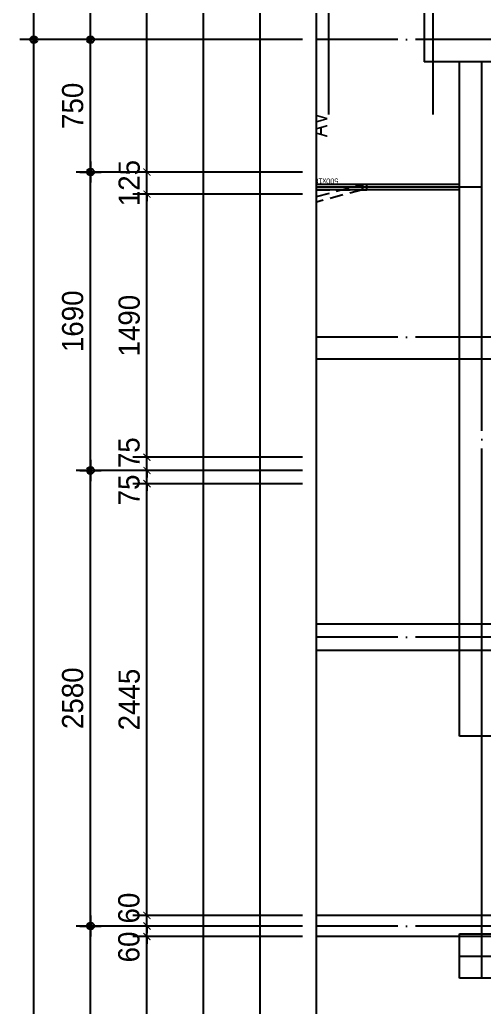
# Model space of a CAD drawing. Header units: millimetres. Extents: x -24416 to 92204, y -190080 to 23760.
# Drawn here: x 53981 to 56611, y -9857 to -4265 of the extents above; entities that cross this region are included whole.
import ezdxf
from ezdxf.enums import TextEntityAlignment as Align
from ezdxf.xclip import XClip

# ---------------------------------------------------------------- set-up
doc = ezdxf.new("R2010")
doc.units = ezdxf.units.MM
doc.header["$LTSCALE"] = 50
doc.header["$XCLIPFRAME"] = 0
for name, pattern in [('AUDIT_D_220706163347-0', [0]), ('CEN', [62, 60, -1, 0, -1]), ('xr-101_102동-2F$0$HID', [2.3, 1.5, -0.8])]:
    doc.linetypes.add(name, pattern=pattern)
doc.layers.get('defpoints').update_dxf_attribs({"color": 139})
for name, color, linetype in [('A-STEEL', 4, 'Continuous'), ('AA-XXXX-DIMS', 7, 'Continuous'), ('AA-XXXX-TEXT#LEV', 3, 'Continuous'), ('CEN_CON', 1, 'CEN'), ('CONC', 2, 'Continuous'), ('DIM', 7, 'AUDIT_D_220706163347-0'), ('xr-101_102동-2F$0$AA-DWXM-DOOR(PS점검구)', 4, 'xr-101_102동-2F$0$HID'), ('실명박스', 7, 'AUDIT_D_220706163347-0')]:
    doc.layers.add(name, color=color, linetype=linetype)
for name, color, linetype, plot in [('AA-XXXX-MC', 153, 'AUDIT_D_220706163347-0', False), ('Def-PrintX', 147, 'Continuous', False), ('xr-101_102동-2F$0$DEFPOINT', 231, 'Continuous', False)]:
    doc.layers.add(name, color=color, linetype=linetype, plot=plot)
doc.styles.add('HAUD01', font='Dotum.ttf')
doc.styles.add('HAUD02', font='Dotum.ttf', dxfattribs={"width": 0.8})
doc.styles.add('xr-101_102동-2F$0$HAUD01', font='Dotum.ttf')
doc.styles.add('맑은고딕', font='malgun.ttf', dxfattribs={"width": 0.9})
doc.dimstyles.new('DIM_40', dxfattribs={"dimscale": 40, "dimtxt": 3, "dimasz": 1, "dimexe": 2, "dimexo": 2, "dimgap": 1, "dimtad": 1, "dimdec": 0, "dimzin": 0, "dimdsep": 46, "dimtxsty": '맑은고딕', "dimblk1": 'DIMDOT', "dimblk2": 'DIMDOT', "dimsah": 1, "dimcen": 0.09, "dimdle": 2, "dimclrd": 7, "dimclre": 7, "dimclrt": 3, "dimadec": 0, "dimazin": 0, "dimtfac": 1, "dimtdec": 0, "dimtix": 1, "dimtmove": 2, "dimatfit": 3, "dimldrblk": 'DIMDOT', "dimfxl": 2, "dimtolj": 1, "dimtzin": 0, "dimarcsym": 0})
doc.dimstyles.new('MCDIM_40', dxfattribs={"dimscale": 40, "dimtxt": 3, "dimasz": 1, "dimexe": 2, "dimexo": 2, "dimgap": 1, "dimtad": 1, "dimdec": 0, "dimzin": 0, "dimdsep": 46, "dimtxsty": '맑은고딕', "dimblk1": 'ARCHTICK', "dimblk2": 'ARCHTICK', "dimsah": 1, "dimcen": 0.09, "dimdle": 2, "dimclrd": 7, "dimclre": 7, "dimclrt": 3, "dimadec": 0, "dimazin": 0, "dimtfac": 1, "dimtdec": 0, "dimtix": 1, "dimtmove": 2, "dimatfit": 3, "dimldrblk": 'ARCHTICK', "dimfxl": 1, "dimtolj": 1, "dimtzin": 0, "dimarcsym": 0})

# ---------------------------------------------------------------- blocks, each defined once
blk = doc.blocks.new('U-76A(확장)3')
at = {"layer": 'CEN_CON'}
for p, q in [((14595, 10035), (4720, 10035)), ((14595, 9445), (11295.7, 9445))]:
    blk.add_line(p, q, dxfattribs=at)
at = {"layer": 'CONC'}
for p, q in [((14295, 9445), (13505, 9445)), ((14295, 0), (14295, 9445))]:
    blk.add_line(p, q, dxfattribs=at)
blk = doc.blocks.new('A$C38A1636F')
at = {"layer": 'xr-101_102동-2F$0$AA-DWXM-DOOR(PS점검구)'}
for p, q in [((225, 0), (-225, 0)), ((-225, -30), (225, -30))]:
    blk.add_line(p, q, dxfattribs=at)
for points in [[(-250, 0), (-225, 0), (-225, -30), (-250, -30)], [(250, 0), (225, 0), (225, -30), (250, -30)], [(-209.7, -146.5), (-217.4, -117.5), (217.2, -1), (225, -30)]]:
    blk.add_lwpolyline(points, close=True, dxfattribs=at)
blk.add_arc((385.2, -21.3), 610.2, 180.8182, 189.0705, dxfattribs=at)
at = {"layer": 'xr-101_102동-2F$0$DEFPOINT', "style": 'xr-101_102동-2F$0$HAUD01'}
blk.add_text('500x1000', height=30, rotation=180, dxfattribs=at).set_placement((-2.5, 18.6), align=Align.MIDDLE_CENTER)
blk = doc.blocks.new('CO-102-MF', base_point=(243441.5, -43595.4))
at = {"layer": 'A-STEEL'}
for p, q in [((276836.5, -39280.4), (275286.5, -39280.4)), ((276836.5, -39310.4), (275286.5, -39310.4))]:
    blk.add_line(p, q, dxfattribs=at)
at = {"layer": 'CEN_CON'}
for p, q in [((276961.5, -43775.4), (276961.5, -38585.4)), ((276961.5, -39295.4), (275161.5, -39295.4)), ((276836.5, -43650.4), (279686.5, -43650.4))]:
    blk.add_line(p, q, dxfattribs=at)
at = {"layer": 'CONC', "linetype": 'ByBlock'}
for p in [(276636.5, -38145.4), (276686.5, -38585.4)]:
    blk.add_line(p, (276636.5, -38585.4), dxfattribs=at)
at = {"layer": 'CONC'}
for p, q in [((276836.5, -42405.4), (276836.5, -38585.4)), ((277086.5, -42405.4), (276836.5, -42405.4)), ((276836.5, -43775.4), (276836.5, -43525.4)), ((276836.5, -43525.4), (279686.5, -43525.4)), ((279686.5, -43775.4), (276836.5, -43775.4))]:
    blk.add_line(p, q, dxfattribs=at)
at = {"layer": 'AA-XXXX-TEXT#LEV'}
blk.add_blockref('A$C38A1636F', (276061.5, -39280.4), dxfattribs=at)
at = {"layer": 'Def-PrintX', "style": 'HAUD02', "width": 0.8}
blk.add_text('AV', height=100, rotation=90, dxfattribs=at).set_placement((276036.5, -38942.9), align=Align.MIDDLE_CENTER)
blk = doc.blocks.new('A$C415C5DAF')
at = {"layer": 'AA-XXXX-MC'}
for p, q in [((46736, -24564.2), (43175.9, -24564.2)), ((46736, -26064.2), (43175.9, -26064.2)), ((46736, -26214.2), (43175.9, -26214.2)), ((46736, -27714.2), (43175.9, -27714.2)), ((46736, -27834.2), (43175.9, -27834.2))]:
    blk.add_line(p, q, dxfattribs=at)
at = {"layer": 'CEN_CON'}
for p, q in [((46736, -22754.2), (43175.9, -22754.2)), ((46736, -24439.2), (43175.9, -24439.2)), ((46736, -26139.2), (43175.9, -26139.2)), ((46736, -27774.2), (43175.9, -27774.2))]:
    blk.add_line(p, q, dxfattribs=at)
blk = doc.blocks.new('DIMDOT')
at = {"layer": 'AA-XXXX-DIMS'}
for p, q in [((0, -1.5), (0, 1.5)), ((-1.5, 0), (1.5, 0))]:
    blk.add_line(p, q, dxfattribs=at)
for radius in [0.5, 0.25]:
    blk.add_circle((0, 0), radius, dxfattribs=at)
blk = doc.blocks.new('*D838')
at = {"layer": 'defpoints', "color": 0, "transparency": 16777216}
for p in [(6994.1, -28137.1), (8594.1, -28137.1), (8594.1, -43292.1)]:
    blk.add_point(p, dxfattribs=at)
at = {"layer": 'DIM', "color": 7, "lineweight": -2, "transparency": 16777216}
for p, q in [((8514.1, -28137.1), (6914.1, -28137.1)), ((6994.1, -43252.1), (6994.1, -28177.1)), ((8514.1, -43292.1), (6914.1, -43292.1))]:
    blk.add_line(p, q, dxfattribs=at)
at = {"layer": 'DIM', "color": 7, "lineweight": -2, "transparency": 16777216, "xscale": 40, "yscale": 40, "zscale": 40}
for p, rotation in [((6994.1, -28137.1), 90), ((6994.1, -43292.1), 270)]:
    blk.add_blockref('DIMDOT', p, dxfattribs=dict(at, rotation=rotation))
at = {"layer": 'DIM', "color": 3, "transparency": 16777216, "insert": (6891.8, -35834.6), "char_height": 120, "attachment_point": 5, "rotation": 90, "style": 'HAUD01'}
blk.add_mtext('\\A1;15155', dxfattribs=at)
blk = doc.blocks.new('*D841')
at = {"layer": 'defpoints', "color": 0, "transparency": 16777216}
for p in [(7314.1, -33157.1), (8594.1, -33157.1), (8594.1, -35317.1)]:
    blk.add_point(p, dxfattribs=at)
at = {"layer": 'DIM', "color": 7, "lineweight": -2, "transparency": 16777216}
for p, q in [((8514.1, -33157.1), (7234.1, -33157.1)), ((7314.1, -35277.1), (7314.1, -33197.1)), ((8514.1, -35317.1), (7234.1, -35317.1))]:
    blk.add_line(p, q, dxfattribs=at)
at = {"layer": 'DIM', "color": 7, "lineweight": -2, "transparency": 16777216, "xscale": 40, "yscale": 40, "zscale": 40}
for p, rotation in [((7314.1, -33157.1), 90), ((7314.1, -35317.1), 270)]:
    blk.add_blockref('DIMDOT', p, dxfattribs=dict(at, rotation=rotation))
at = {"layer": 'DIM', "color": 3, "transparency": 16777216, "insert": (7214, -34237.1), "char_height": 120, "attachment_point": 5, "rotation": 90, "style": 'HAUD01'}
blk.add_mtext('\\A1;2160', dxfattribs=at)
blk = doc.blocks.new('*D842')
at = {"layer": 'defpoints', "color": 0, "transparency": 16777216}
for p in [(7314.1, -30577.1), (8594.1, -30577.1), (8594.1, -33157.1)]:
    blk.add_point(p, dxfattribs=at)
at = {"layer": 'DIM', "color": 7, "lineweight": -2, "transparency": 16777216}
for p, q in [((8514.1, -30577.1), (7234.1, -30577.1)), ((7314.1, -33117.1), (7314.1, -30617.1)), ((8514.1, -33157.1), (7234.1, -33157.1))]:
    blk.add_line(p, q, dxfattribs=at)
at = {"layer": 'DIM', "color": 7, "lineweight": -2, "transparency": 16777216, "xscale": 40, "yscale": 40, "zscale": 40}
for p, rotation in [((7314.1, -30577.1), 90), ((7314.1, -33157.1), 270)]:
    blk.add_blockref('DIMDOT', p, dxfattribs=dict(at, rotation=rotation))
at = {"layer": 'DIM', "color": 3, "transparency": 16777216, "insert": (7214, -31867.1), "char_height": 120, "attachment_point": 5, "rotation": 90, "style": 'HAUD01'}
blk.add_mtext('\\A1;2580', dxfattribs=at)
blk = doc.blocks.new('*D843')
at = {"layer": 'defpoints', "color": 0, "transparency": 16777216}
for p in [(7314.1, -28887.1), (8594.1, -28887.1), (8594.1, -30577.1)]:
    blk.add_point(p, dxfattribs=at)
at = {"layer": 'DIM', "color": 7, "lineweight": -2, "transparency": 16777216}
for p, q in [((8514.1, -28887.1), (7234.1, -28887.1)), ((7314.1, -30537.1), (7314.1, -28927.1)), ((8514.1, -30577.1), (7234.1, -30577.1))]:
    blk.add_line(p, q, dxfattribs=at)
at = {"layer": 'DIM', "color": 7, "lineweight": -2, "transparency": 16777216, "xscale": 40, "yscale": 40, "zscale": 40}
for p, rotation in [((7314.1, -28887.1), 90), ((7314.1, -30577.1), 270)]:
    blk.add_blockref('DIMDOT', p, dxfattribs=dict(at, rotation=rotation))
at = {"layer": 'DIM', "color": 3, "transparency": 16777216, "insert": (7214, -29732.1), "char_height": 120, "attachment_point": 5, "rotation": 90, "style": 'HAUD01'}
blk.add_mtext('\\A1;1690', dxfattribs=at)
blk = doc.blocks.new('*D844')
at = {"layer": 'defpoints', "color": 0, "transparency": 16777216}
for p in [(7314.1, -28137.1), (8594.1, -28137.1), (8594.1, -28887.1)]:
    blk.add_point(p, dxfattribs=at)
at = {"layer": 'DIM', "color": 7, "lineweight": -2, "transparency": 16777216}
for p, q in [((8514.1, -28137.1), (7234.1, -28137.1)), ((7314.1, -28847.1), (7314.1, -28177.1)), ((8514.1, -28887.1), (7234.1, -28887.1))]:
    blk.add_line(p, q, dxfattribs=at)
at = {"layer": 'DIM', "color": 7, "lineweight": -2, "transparency": 16777216, "xscale": 40, "yscale": 40, "zscale": 40}
for p, rotation in [((7314.1, -28137.1), 90), ((7314.1, -28887.1), 270)]:
    blk.add_blockref('DIMDOT', p, dxfattribs=dict(at, rotation=rotation))
at = {"layer": 'DIM', "color": 3, "transparency": 16777216, "insert": (7214, -28512.1), "char_height": 120, "attachment_point": 5, "rotation": 90, "style": 'HAUD01'}
blk.add_mtext('\\A1;750', dxfattribs=at)
blk = doc.blocks.new('_ArchTick')
at = {"color": 0, "linetype": 'ByBlock', "const_width": 0.15}
blk.add_lwpolyline([(-0.5, -0.5), (0.5, 0.5)], dxfattribs=at)
blk = doc.blocks.new('*D846')
at = {"layer": 'defpoints', "color": 0, "transparency": 16777216}
for p in [(7634.1, -33217.1), (8594.1, -33217.1), (8594.1, -35217.1)]:
    blk.add_point(p, dxfattribs=at)
at = {"layer": 'DIM', "color": 7, "lineweight": -2, "transparency": 16777216}
for p, q in [((7634.1, -35297.1), (7634.1, -33137.1)), ((8514.1, -33217.1), (7554.1, -33217.1)), ((8514.1, -35217.1), (7554.1, -35217.1))]:
    blk.add_line(p, q, dxfattribs=at)
at = {"layer": 'DIM', "color": 7, "lineweight": -2, "transparency": 16777216, "xscale": 40, "yscale": 40, "zscale": 40}
for p, rotation in [((7634.1, -33217.1), 90), ((7634.1, -35217.1), 270)]:
    blk.add_blockref('_ArchTick', p, dxfattribs=dict(at, rotation=rotation))
at = {"layer": 'DIM', "color": 3, "transparency": 16777216, "insert": (7534, -34217.1), "char_height": 120, "attachment_point": 5, "rotation": 90, "style": 'HAUD01'}
blk.add_mtext('\\A1;2000', dxfattribs=at)
blk = doc.blocks.new('*D847')
at = {"layer": 'defpoints', "color": 0, "transparency": 16777216}
for p in [(7634.1, -33157.1), (8594.1, -33157.1), (8594.1, -33217.1)]:
    blk.add_point(p, dxfattribs=at)
at = {"layer": 'DIM', "color": 7, "lineweight": -2, "transparency": 16777216}
for p, q in [((8514.1, -33157.1), (7554.1, -33157.1)), ((7634.1, -33157.1), (7634.1, -33117.1)), ((7634.1, -33217.1), (7634.1, -33157.1)), ((8514.1, -33217.1), (7554.1, -33217.1)), ((7634.1, -33217.1), (7634.1, -33257.1))]:
    blk.add_line(p, q, dxfattribs=at)
at = {"layer": 'DIM', "color": 7, "lineweight": -2, "transparency": 16777216, "xscale": 40, "yscale": 40, "zscale": 40}
for p, rotation in [((7634.1, -33157.1), 270), ((7634.1, -33217.1), 90)]:
    blk.add_blockref('_ArchTick', p, dxfattribs=dict(at, rotation=rotation))
at = {"layer": 'DIM', "color": 3, "transparency": 16777216, "insert": (7532.1, -33275.7), "char_height": 120, "attachment_point": 5, "rotation": 90, "style": 'HAUD01'}
blk.add_mtext('\\A1;60', dxfattribs=at)
blk = doc.blocks.new('*D848')
at = {"layer": 'defpoints', "color": 0, "transparency": 16777216}
for p in [(7634.1, -33097.1), (8594.1, -33097.1), (8594.1, -33157.1)]:
    blk.add_point(p, dxfattribs=at)
at = {"layer": 'DIM', "color": 7, "lineweight": -2, "transparency": 16777216}
for p, q in [((8514.1, -33097.1), (7554.1, -33097.1)), ((7634.1, -33097.1), (7634.1, -33057.1)), ((7634.1, -33157.1), (7634.1, -33097.1)), ((8514.1, -33157.1), (7554.1, -33157.1)), ((7634.1, -33157.1), (7634.1, -33197.1))]:
    blk.add_line(p, q, dxfattribs=at)
at = {"layer": 'DIM', "color": 7, "lineweight": -2, "transparency": 16777216, "xscale": 40, "yscale": 40, "zscale": 40}
for p, rotation in [((7634.1, -33097.1), 270), ((7634.1, -33157.1), 90)]:
    blk.add_blockref('_ArchTick', p, dxfattribs=dict(at, rotation=rotation))
at = {"layer": 'DIM', "color": 3, "transparency": 16777216, "insert": (7532.1, -33055.5), "char_height": 120, "attachment_point": 5, "rotation": 90, "style": 'HAUD01'}
blk.add_mtext('\\A1;60', dxfattribs=at)
blk = doc.blocks.new('*D849')
at = {"layer": 'defpoints', "color": 0, "transparency": 16777216}
for p in [(7634.1, -30652.1), (8594.1, -30652.1), (8594.1, -33097.1)]:
    blk.add_point(p, dxfattribs=at)
at = {"layer": 'DIM', "color": 7, "lineweight": -2, "transparency": 16777216}
for p, q in [((7634.1, -33177.1), (7634.1, -30572.1)), ((8514.1, -30652.1), (7554.1, -30652.1)), ((8514.1, -33097.1), (7554.1, -33097.1))]:
    blk.add_line(p, q, dxfattribs=at)
at = {"layer": 'DIM', "color": 7, "lineweight": -2, "transparency": 16777216, "xscale": 40, "yscale": 40, "zscale": 40}
for p, rotation in [((7634.1, -30652.1), 90), ((7634.1, -33097.1), 270)]:
    blk.add_blockref('_ArchTick', p, dxfattribs=dict(at, rotation=rotation))
at = {"layer": 'DIM', "color": 3, "transparency": 16777216, "insert": (7534, -31874.6), "char_height": 120, "attachment_point": 5, "rotation": 90, "style": 'HAUD01'}
blk.add_mtext('\\A1;2445', dxfattribs=at)
blk = doc.blocks.new('*D850')
at = {"layer": 'defpoints', "color": 0, "transparency": 16777216}
for p in [(7634.1, -30577.1), (8594.1, -30577.1), (8594.1, -30652.1)]:
    blk.add_point(p, dxfattribs=at)
at = {"layer": 'DIM', "color": 7, "lineweight": -2, "transparency": 16777216}
for p, q in [((8514.1, -30577.1), (7554.1, -30577.1)), ((7634.1, -30577.1), (7634.1, -30537.1)), ((7634.1, -30652.1), (7634.1, -30577.1)), ((8514.1, -30652.1), (7554.1, -30652.1)), ((7634.1, -30652.1), (7634.1, -30692.1))]:
    blk.add_line(p, q, dxfattribs=at)
at = {"layer": 'DIM', "color": 7, "lineweight": -2, "transparency": 16777216, "xscale": 40, "yscale": 40, "zscale": 40}
for p, rotation in [((7634.1, -30577.1), 270), ((7634.1, -30652.1), 90)]:
    blk.add_blockref('_ArchTick', p, dxfattribs=dict(at, rotation=rotation))
at = {"layer": 'DIM', "color": 3, "transparency": 16777216, "insert": (7533.1, -30687.5), "char_height": 120, "attachment_point": 5, "rotation": 90, "style": 'HAUD01'}
blk.add_mtext('\\A1;75', dxfattribs=at)
blk = doc.blocks.new('*D851')
at = {"layer": 'defpoints', "color": 0, "transparency": 16777216}
for p in [(7634.1, -30502.1), (8594.1, -30502.1), (8594.1, -30577.1)]:
    blk.add_point(p, dxfattribs=at)
at = {"layer": 'DIM', "color": 7, "lineweight": -2, "transparency": 16777216}
for p, q in [((7634.1, -30502.1), (7634.1, -30462.1)), ((8514.1, -30502.1), (7554.1, -30502.1)), ((7634.1, -30577.1), (7634.1, -30502.1)), ((8514.1, -30577.1), (7554.1, -30577.1)), ((7634.1, -30577.1), (7634.1, -30617.1))]:
    blk.add_line(p, q, dxfattribs=at)
at = {"layer": 'DIM', "color": 7, "lineweight": -2, "transparency": 16777216, "xscale": 40, "yscale": 40, "zscale": 40}
for p, rotation in [((7634.1, -30502.1), 270), ((7634.1, -30577.1), 90)]:
    blk.add_blockref('_ArchTick', p, dxfattribs=dict(at, rotation=rotation))
at = {"layer": 'DIM', "color": 3, "transparency": 16777216, "insert": (7533.1, -30476.6), "char_height": 120, "attachment_point": 5, "rotation": 90, "style": 'HAUD01'}
blk.add_mtext('\\A1;75', dxfattribs=at)
blk = doc.blocks.new('*D852')
at = {"layer": 'defpoints', "color": 0, "transparency": 16777216}
for p in [(7634.1, -29012.1), (8594.1, -29012.1), (8594.1, -30502.1)]:
    blk.add_point(p, dxfattribs=at)
at = {"layer": 'DIM', "color": 7, "lineweight": -2, "transparency": 16777216}
for p, q in [((7634.1, -30582.1), (7634.1, -28932.1)), ((8514.1, -29012.1), (7554.1, -29012.1)), ((8514.1, -30502.1), (7554.1, -30502.1))]:
    blk.add_line(p, q, dxfattribs=at)
at = {"layer": 'DIM', "color": 7, "lineweight": -2, "transparency": 16777216, "xscale": 40, "yscale": 40, "zscale": 40}
for p, rotation in [((7634.1, -29012.1), 90), ((7634.1, -30502.1), 270)]:
    blk.add_blockref('_ArchTick', p, dxfattribs=dict(at, rotation=rotation))
at = {"layer": 'DIM', "color": 3, "transparency": 16777216, "insert": (7534, -29757.1), "char_height": 120, "attachment_point": 5, "rotation": 90, "style": 'HAUD01'}
blk.add_mtext('\\A1;1490', dxfattribs=at)
blk = doc.blocks.new('*D853')
at = {"layer": 'defpoints', "color": 0, "transparency": 16777216}
for p in [(7634.1, -28887.1), (8594.1, -28887.1), (8594.1, -29012.1)]:
    blk.add_point(p, dxfattribs=at)
at = {"layer": 'DIM', "color": 7, "lineweight": -2, "transparency": 16777216}
for p, q in [((7634.1, -28887.1), (7634.1, -28847.1)), ((8514.1, -28887.1), (7554.1, -28887.1)), ((7634.1, -29012.1), (7634.1, -28887.1)), ((8514.1, -29012.1), (7554.1, -29012.1)), ((7634.1, -29012.1), (7634.1, -29052.1))]:
    blk.add_line(p, q, dxfattribs=at)
at = {"layer": 'DIM', "color": 7, "lineweight": -2, "transparency": 16777216, "xscale": 40, "yscale": 40, "zscale": 40}
for p, rotation in [((7634.1, -28887.1), 270), ((7634.1, -29012.1), 90)]:
    blk.add_blockref('_ArchTick', p, dxfattribs=dict(at, rotation=rotation))
at = {"layer": 'DIM', "color": 3, "transparency": 16777216, "insert": (7534, -28949.6), "char_height": 120, "attachment_point": 5, "rotation": 90, "style": 'HAUD01'}
blk.add_mtext('\\A1;125', dxfattribs=at)
blk = doc.blocks.new('DIM-1108')
at = {"layer": 'DIM'}
for base, p1, p2, dimstyle, override, picture, middle in [((6994.1, -28137.1), (8594.1, -43292.1), (8594.1, -28137.1), 'DIM_40', {"dimscale": 40, "dimtxsty": 'HAUD01'}, '*D838', (6891.8, -35834.6)), ((7634.1, -30502.1), (8594.1, -30577.1), (8594.1, -30502.1), 'MCDIM_40', {"dimtxsty": 'HAUD01'}, '*D851', (7533.1, -30476.6)), ((7634.1, -30577.1), (8594.1, -30652.1), (8594.1, -30577.1), 'MCDIM_40', {"dimtxsty": 'HAUD01'}, '*D850', (7533.1, -30687.5)), ((7634.1, -33097.1), (8594.1, -33157.1), (8594.1, -33097.1), 'MCDIM_40', {"dimtxsty": 'HAUD01'}, '*D848', (7532.1, -33055.5)), ((7634.1, -33157.1), (8594.1, -33217.1), (8594.1, -33157.1), 'MCDIM_40', {"dimtxsty": 'HAUD01'}, '*D847', (7532.1, -33275.7))]:
    dim = blk.add_linear_dim(base=base, p1=p1, p2=p2, angle=90, dimstyle=dimstyle, override=override, dxfattribs=at)
    dim.commit()
    dim.dimension.update_dxf_attribs({"geometry": picture, "text_midpoint": middle, "dimtype": 128})
for base, p1, p2, dimstyle, override, picture, middle in [((7314.1, -28137.1), (8594.1, -28887.1), (8594.1, -28137.1), 'DIM_40', {"dimscale": 40, "dimtxsty": 'HAUD01'}, '*D844', (7214, -28512.1)), ((7314.1, -28887.1), (8594.1, -30577.1), (8594.1, -28887.1), 'DIM_40', {"dimscale": 40, "dimtxsty": 'HAUD01'}, '*D843', (7214, -29732.1)), ((7634.1, -28887.1), (8594.1, -29012.1), (8594.1, -28887.1), 'MCDIM_40', {"dimtxsty": 'HAUD01'}, '*D853', (7534, -28949.6)), ((7634.1, -29012.1), (8594.1, -30502.1), (8594.1, -29012.1), 'MCDIM_40', {"dimtxsty": 'HAUD01'}, '*D852', (7534, -29757.1)), ((7314.1, -30577.1), (8594.1, -33157.1), (8594.1, -30577.1), 'DIM_40', {"dimscale": 40, "dimtxsty": 'HAUD01'}, '*D842', (7214, -31867.1)), ((7634.1, -30652.1), (8594.1, -33097.1), (8594.1, -30652.1), 'MCDIM_40', {"dimtxsty": 'HAUD01'}, '*D849', (7534, -31874.6)), ((7314.1, -33157.1), (8594.1, -35317.1), (8594.1, -33157.1), 'DIM_40', {"dimscale": 40, "dimtxsty": 'HAUD01'}, '*D841', (7214, -34237.1)), ((7634.1, -33217.1), (8594.1, -35217.1), (8594.1, -33217.1), 'MCDIM_40', {"dimtxsty": 'HAUD01'}, '*D846', (7534, -34217.1))]:
    dim = blk.add_linear_dim(base=base, p1=p1, p2=p2, angle=90, dimstyle=dimstyle, override=override, dxfattribs=at)
    dim.commit()
    dim.dimension.update_dxf_attribs({"geometry": picture, "text_midpoint": middle})

msp = doc.modelspace()

# ---------------------------------------------------------------- linework, layer by layer
at = {"layer": 'defpoints'}
for points in [[(69501.4, -21432.1), (54061.2, -21432.1), (54061.2, -1905.5), (69501.4, -1905.5)], [(69181.4, -21112.1), (54381.2, -21112.1), (54381.2, -2225.5), (69181.4, -2225.5)], [(68861.4, -20792.1), (54701.2, -20792.1), (54701.2, -2545.5), (68861.4, -2545.5)], [(68541.4, -20472.1), (55021.2, -20472.1), (55021.2, -2865.5), (68541.4, -2865.5)], [(68221.4, -20152.1), (55341.2, -20152.1), (55341.2, -3185.5), (68221.4, -3185.5)], [(67901.4, -19832.1), (55661.2, -19832.1), (55661.2, -3505.5), (67901.4, -3505.5)]]:
    msp.add_lwpolyline(points, close=True, dxfattribs=at)

# ---------------------------------------------------------------- block references
msp.add_blockref('DIM-1108', (47067.2, 23760))
ref = msp.add_blockref('U-76A(확장)3', (65766.4, 9792.9), dxfattribs=dict(xscale=-1, rotation=90))
XClip(ref).set_block_clipping_path([(13298.4077166071, -2135), (29625.0000000005, 10105.1364734633)])
ref = msp.add_blockref('CO-102-MF', (23076.4, -9512.1))
XClip(ref).set_block_clipping_path([(276026.3244563881, -53915.4314148597), (288191.4609298514, -37588.8391314663)])
at = {"layer": '실명박스'}
msp.add_blockref('A$C415C5DAF', (12485.4, 18377.1), dxfattribs=at)

doc.saveas('drawing.dxf')
